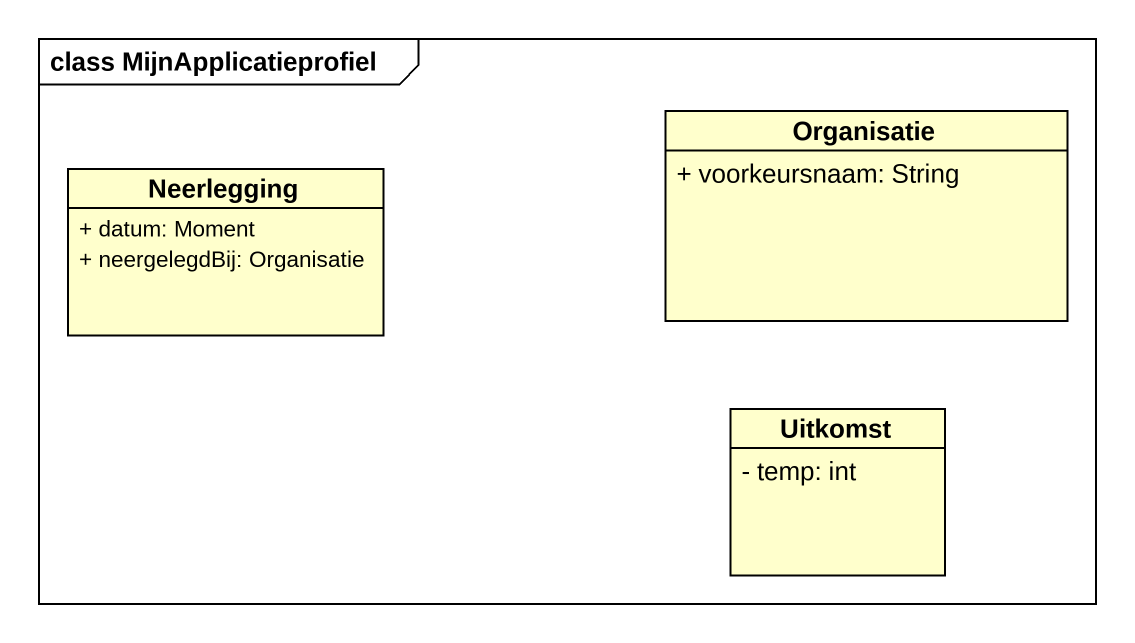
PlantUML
@startuml
mainframe class MijnApplicatieprofiel
hide circle
hide empty members
skinparam classAttributeIconSize 0
class Neerlegging {
  + datum: Moment
  + neergelegdBij: Organisatie
}
class Organisatie {
  + voorkeursnaam: String
}
class Uitkomst {
  - temp: int
}
@enduml
